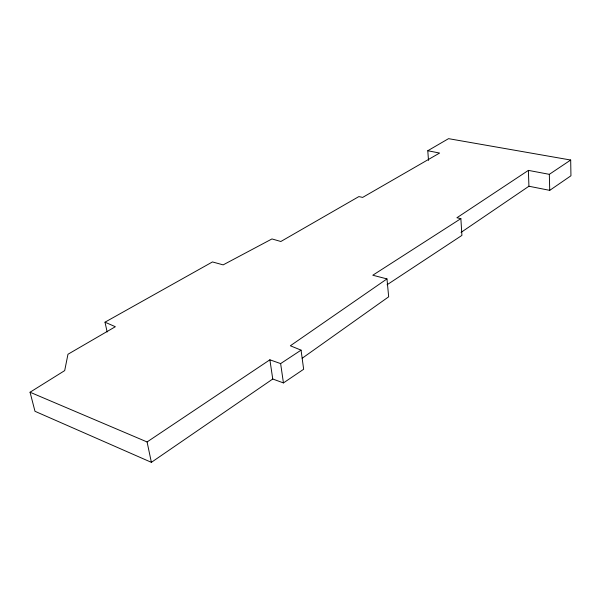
<?xml version="1.0" encoding="UTF-8"?>
<svg xmlns="http://www.w3.org/2000/svg" width="601" height="601" viewBox="0 0 601 601"><rect width="100%" height="100%" fill="white"/><g stroke="black" fill="none" stroke-linecap="round" stroke-linejoin="round"><path stroke-width="0.9" d="M302.198 358.234L388.674 296.804L386.976 278.909L372.793 275.228L460.869 218.629L461.914 235.404L387.067 284.769M386.976 278.909L290.358 345.77L301.063 350.143L303.655 369.262L283.439 382.92L272.756 379.013L151.384 462.342L34.986 411.294L30.05 392.228L64.69 370.607L67.966 354.259L115.347 326.719L105.002 322.181L107.151 332.015M461.05 232.399L528.925 186.242L549.735 190.359L570.95 175.777L570.687 160.031L448.549 138.658L427.784 150.731L428.498 160.437M30.05 392.228L147.08 441.953L269.879 359.804L280.629 363.597L301.063 350.143M460.869 218.629L456.895 217.757L528.392 170.383L549.329 174.335L570.687 160.031M105.002 322.181L212.461 261.938L223.159 264.876L271.968 238.935L280.847 241.497L358.872 196.587L362.651 197.406L439.579 153.06L427.784 150.731M147.08 441.953L151.384 462.342M269.879 359.804L272.756 379.013M280.629 363.597L283.439 382.92M528.392 170.383L528.925 186.242M549.329 174.335L549.735 190.359"/></g></svg>
